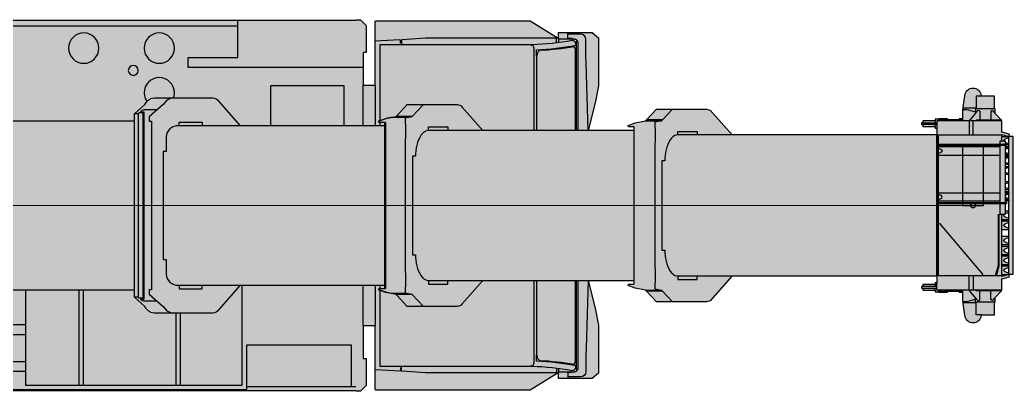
# Model space of a CAD drawing. Header units: millimetres. Extents: x -108948 to -85538, y -3239 to 59095.
# Drawn here: x -93564 to -85538, y 33822 to 36818 of the extents above; entities that cross this region are included whole.
import ezdxf

# ---------------------------------------------------------------- set-up
doc = ezdxf.new("R2010")
doc.units = ezdxf.units.MM
doc.set_wipeout_variables(frame=1)
doc.layers.add('PDF_Geometry', color=250, linetype='Continuous')
doc.layers.add('Техника. Кран Liebherr LTM 1500-8.1. Стрела 84 м', color=250, linetype='Continuous')
doc.layers.add('Техника. Кран Liebherr LTM 1500-8.1. Штрих', color=7, linetype='Continuous', lineweight=15, true_color=0xffdf7f)

# ---------------------------------------------------------------- blocks, each defined once
blk = doc.blocks.new('Liebherr LTM 1500-8.1-20230312.101339')
at = {"color": 0, "linetype": 'ByBlock', "lineweight": -2, "ltscale": 10, "transparency": 16777216}
blk.add_wipeout([(5006, 1494.5), (5006, 1489.5), (4976, 1489.5), (4956, 1469.5), (4956, 1314.5), (4760, 1314.5), (4760, 1477), (4312, 1477), (4312, 1495), (-11070.6, 1495), (-11072.6, 1498), (-11106.6, 1498), (-11152.8, 1453.2), (-11152.9, 1235), (-11127.6, 1235), (-11127.6, 971.1), (-11224.7, 971.1), (-11224.7, 1486.3), (-11229.5, 1490.9), (-12475.3, 1491), (-12478, 1490.2), (-12703.1, 1350.7), (-12706, 1351.2), (-12706, 1396.2), (-12978.5, 1396.2), (-13030, 1354.3), (-13030, 966.4), (-13004.3, 841), (-12944.9, 602.3), (-12944.9, -602.3), (-13004.3, -841), (-13030, -966.4), (-13030, -1354.3), (-12978.5, -1396.2), (-12706, -1396.2), (-12706, -1351.2), (-12703.1, -1350.7), (-12478, -1490.2), (-12475.3, -1491), (-11229.5, -1490.9), (-11224.7, -1486.3), (-11224.7, -971.1), (-11127.6, -971.1), (-11127.6, -1235), (-11152.9, -1235), (-11152.8, -1453.2), (-11106.6, -1498), (-11072.6, -1498), (-11070.6, -1495), (4312, -1495), (4312, -1477), (4760, -1477), (4760, -1314.5), (4956, -1314.5), (4956, -1469.5), (4976, -1489.5), (5006, -1489.5), (5006, -1494.5), (5110, -1494.5), (5110, 1494.5)], dxfattribs=at)
at = {"layer": 'Техника. Кран Liebherr LTM 1500-8.1. Штрих', "ltscale": 10, "transparency": 16777216}
h = blk.add_hatch(color=256, dxfattribs=at)
h.dxf.hatch_style = 1
h.paths.add_polyline_path([(5110, 1494.5), (5006, 1494.5), (5006, 1489.5), (4976, 1489.5), (4956, 1469.5), (4956, 1314.5), (4760, 1314.5), (4760, 1477), (4312, 1477), (4312, 1495), (-11070.6, 1495), (-11072.6, 1498), (-11106.6, 1498), (-11152.8, 1453.2), (-11152.9, 1235), (-11127.6, 1235), (-11127.6, 971.1), (-11224.7, 971.1), (-11224.7, 1486.3), (-11229.5, 1490.9), (-12475.3, 1491), (-12478, 1490.2), (-12703.1, 1350.7), (-12706, 1351.2), (-12706, 1396.2), (-12978.5, 1396.2), (-13030, 1354.3), (-13030, 966.4), (-13004.3, 841), (-12944.9, 602.3), (-12944.9, -602.3), (-13004.3, -841), (-13030, -966.4), (-13030, -1354.3), (-12978.5, -1396.2), (-12706, -1396.2), (-12706, -1351.2), (-12703.1, -1350.7), (-12478, -1490.2), (-12475.3, -1491), (-11229.5, -1490.9), (-11224.7, -1486.3), (-11224.7, -971.1), (-11127.6, -971.1), (-11127.6, -1235), (-11152.9, -1235), (-11152.8, -1453.2), (-11106.6, -1498), (-11072.6, -1498), (-11070.6, -1495), (4312, -1495), (4312, -1477), (4760, -1477), (4760, -1314.5), (4956, -1314.5), (4956, -1469.5), (4976, -1489.5), (5006, -1489.5), (5006, -1494.5), (5110, -1494.5)])
edge = h.paths.add_edge_path(flags=16)
edge.add_arc((-12626.8, -1192.7), 98.2, -22.93927, 1.38569, ccw=False)
edge.add_arc((-12564.4, -1221.9), 29.5, 285.53156, 342.11671, ccw=False)
edge.add_arc((-12428, -3727), 2480, 92.97136, 99.3603)
edge.add_arc((-12823.9, -1263.1), 18.4, 182.21142, 246.25065, ccw=False)
edge.add_line((-12842.3, -1263.8), (-12842.3, 1263.8))
edge.add_arc((-12823.9, 1263.1), 18.4, 113.74935, 177.78858, ccw=False)
edge.add_arc((-12428, 3727), 2480, 260.6397, 267.02864)
edge.add_arc((-12564.4, 1221.9), 29.5, 17.88329, 74.46844, ccw=False)
edge.add_arc((-12626.8, 1192.7), 98.2, -1.38569, 22.93927, ccw=False)
edge.add_line((-12528.6, 1190.3), (-12528.6, -1190.3))
h = blk.add_hatch(color=256, dxfattribs=at)
h.dxf.hatch_style = 1
h.set_gradient(color1=(173, 173, 173), tint=1)
edge = h.paths.add_edge_path()
edge.add_arc((-12626.8, -1192.7), 98.2, -22.93927, 1.38569, ccw=False)
edge.add_arc((-12564.4, -1221.9), 29.5, 285.53156, 342.11671, ccw=False)
edge.add_arc((-12428, -3727), 2480, 92.97136, 99.3603)
edge.add_arc((-12823.9, -1263.1), 18.4, 182.21142, 246.25065, ccw=False)
edge.add_line((-12842.3, -1263.8), (-12842.3, 1263.8))
edge.add_arc((-12823.9, 1263.1), 18.4, 113.74935, 177.78858, ccw=False)
edge.add_arc((-12428, 3727), 2480, 260.6397, 267.02864)
edge.add_arc((-12564.4, 1221.9), 29.5, 17.88329, 74.46844, ccw=False)
edge.add_arc((-12626.8, 1192.7), 98.2, -1.38569, 22.93927, ccw=False)
edge.add_line((-12528.6, 1190.3), (-12528.6, -1190.3))
at = {"color": 0, "linetype": 'ByBlock', "lineweight": -2, "ltscale": 10, "transparency": 16777216}
for p, q in [((4312, 1477), (4312, -1477)), ((4760, 1314.5), (4760, -1314.5)), ((-8127.5, 674.5), (-8127.5, 835)), ((-2623.1, 835), (-8127.5, 835)), ((-2623.1, -835), (-2623.1, 835)), ((-1756.2, 835), (-2623.1, 835)), ((-1306, 835), (-1756.2, 835)), ((-1756.2, 835), (-1756.2, -835)), ((-1306, -835), (-1306, 835)), ((-1004.2, 835), (-1306, 835)), ((1306, 835), (1004.2, 835)), ((1306, -835), (1306, 835)), ((1306, 835), (2069.7, 835)), ((2069.7, 835), (2069.7, -835)), ((2869.5, 835), (2069.7, 835)), ((2869.5, 835), (2869.5, -835)), ((4765.5, 835), (2869.5, 835)), ((-10085.5, 674.5), (-10085.5, 636.5)), ((-10085.5, 674.5), (-7677.6, 674.5)), ((-7677.6, 674.5), (-7589, 674.5)), ((-7677.6, 674.5), (-7677.6, -555.5)), ((-7589, -555.5), (-7589, 674.5)), ((-10201.5, 636.5), (-10051.5, 636.5)), ((-10201.5, 636.5), (-10201.5, 620)), ((-10201.5, 445), (-10201.5, 620)), ((-10201.5, 620), (-10051.5, 620)), ((-10051.5, 620), (-10051.5, 636.5)), ((-10051.5, 445), (-10051.5, 620)), ((-10201.5, 390.9), (-10201.5, 445)), ((-10201.5, 445), (-10051.5, 445)), ((-10051.5, 393.5), (-10051.5, 445)), ((-10201.5, 390.9), (-10201.5, 384.9)), ((-10201.5, -384.9), (-10201.5, 384.9)), ((-10085.5, 393.5), (-10051.5, 393.5)), ((-10085.5, 393.5), (-10085.5, -393.5)), ((-10201.5, -390.9), (-10201.5, -384.9)), ((-10201.5, -390.9), (-10201.5, -445)), ((-10051.5, -393.5), (-10085.5, -393.5)), ((-10051.5, -445), (-10051.5, -393.5)), ((-10201.5, -445), (-10051.5, -445)), ((-10201.5, -620), (-10201.5, -445)), ((-10051.5, -620), (-10051.5, -445)), ((-7677.6, -555.5), (-10051.5, -555.5)), ((-7589, -555.5), (-7677.6, -555.5)), ((-10201.5, -636.5), (-10201.5, -620)), ((-10201.5, -620), (-10051.5, -620)), ((-10201.5, -636.5), (-10051.5, -636.5)), ((-10051.5, -636.5), (-10051.5, -620)), ((-7865.2, -835), (-2623.1, -835)), ((-2623.1, -835), (-1756.2, -835)), ((-1756.2, -835), (-1306, -835)), ((-1306, -835), (-1004.2, -835)), ((1004.2, -835), (1306, -835)), ((2069.7, -835), (1306, -835)), ((2069.7, -835), (2869.5, -835)), ((2869.5, -835), (4765.5, -835))]:
    blk.add_line(p, q, dxfattribs=at)
for points in [[(5110, 1494.5), (5006, 1494.5), (5006, 1489.5), (4976, 1489.5), (4956, 1469.5), (4956, 1314.5), (4760, 1314.5), (4760, 1477), (4312, 1477), (4312, 1495), (-11070.6, 1495), (-11072.6, 1498), (-11106.6, 1498), (-11152.8, 1453.2), (-11152.9, 1235), (-11127.6, 1235), (-11127.6, 971.1), (-11224.7, 971.1), (-11224.7, 1486.3), (-11229.5, 1490.9), (-12475.3, 1491), (-12478, 1490.2), (-12703.1, 1350.7), (-12706, 1351.2), (-12706, 1396.2), (-12978.5, 1396.2), (-13030, 1354.3), (-13030, 966.4), (-13004.3, 841), (-12944.9, 602.3), (-12944.9, -602.3), (-13004.3, -841), (-13030, -966.4), (-13030, -1354.3), (-12978.5, -1396.2), (-12706, -1396.2), (-12706, -1351.2), (-12703.1, -1350.7), (-12478, -1490.2), (-12475.3, -1491), (-11229.5, -1490.9), (-11224.7, -1486.3), (-11224.7, -971.1), (-11127.6, -971.1), (-11127.6, -1235), (-11152.9, -1235), (-11152.8, -1453.2), (-11106.6, -1498), (-11072.6, -1498), (-11070.6, -1495), (4312, -1495), (4312, -1477), (4760, -1477), (4760, -1314.5), (4956, -1314.5), (4956, -1469.5), (4976, -1489.5), (5006, -1489.5), (5006, -1494.5), (5110, -1494.5)], [(-10382.9, 969.6), (-10970.7, 969.6), (-10970.7, 103.8), (-10382.9, 103.8)]]:
    blk.add_lwpolyline(points, close=True, dxfattribs=at)
for points in [[(-11127.6, 1115), (-9714.6, 1115), (-9714.6, 1194.8), (-10114.5, 1194.8), (-10114.5, 1495)], [(-7496.5, 1495), (-7496.5, 1450), (-10114.5, 1450)], [(5006, -1489.5), (5006, 1489.5)], [(4956, 1314.5), (4956, -1314.5)], [(-11224.7, 971.1), (-11224.7, -971.1)], [(-11127.6, -971.1), (-11127.6, 971.1)], [(-8400, -555.5), (-8400, -1450), (-10150, -1450), (-10150, -636.5)], [(-9652.5, -1450), (-9652.5, -555.5)], [(-9617.5, -1449.7), (-9617.5, -555.5)], [(-8867.5, -1450), (-8867.5, -555.5)], [(-8832.5, -1450), (-8832.5, -555.5)], [(-8134.8, -1002.3), (-8134.8, -555.5)], [(-8025.2, -951.6), (-8025.2, -555.5)], [(-7974.8, -951.6), (-7974.8, -555.5)], [(-7865.2, -1002.3), (-7865.2, -555.5)], [(-8134.8, -960), (-8400, -960)], [(-7800.9, -1040), (-7464, -1040), (-7464, -960), (-7865.2, -960)], [(-8190, -1040), (-8400, -1040)], [(-8150, -1017.7), (-8150, -970), (-8190, -970), (-8190, -1087.6)], [(-7810, -1087.6), (-7810, -970), (-7850, -970), (-7850, -1017.7)], [(-7649, -1340), (-7649, -1485), (-10182.9, -1485), (-10186.5, -1481.4), (-10186.5, -1125), (-11031.5, -1125), (-11031.5, -1464.3)], [(-8400, -1340), (-7464, -1340), (-7464, -1260), (-7810, -1260)], [(-8190, -1260), (-8400, -1260)], [(-8190, -1212.4), (-8190, -1330), (-8150, -1330), (-8150, -1282.3)], [(-7810, -1212.4), (-7810, -1330), (-7850, -1330), (-7850, -1282.3)], [(-11068.6, -1464.3), (-10186.5, -1464.3)]]:
    blk.add_lwpolyline(points, dxfattribs=at)
for points in [[(-12944.9, 602.3), (-12929.2, 1151.7), (-12927.1, 1204.6), (-12927.1, 1342.2, -0.41367), (-12882.2, 1381.6), (-12782.5, 1381.5), (-12782.5, 1396.2)], [(-12817.5, 1341.3), (-12817.5, 1347.6), (-12787.5, 1347.5, 0.414668), (-12782.5, 1352.5), (-12782.5, 1381.5)], [(-12705.2, -1316.4), (-12705.2, -1341.2), (-12834.5, -1341.4, -0.415754), (-12864.6, -1311.4), (-12864.6, 1311.4, -0.415754), (-12834.5, 1341.4), (-12705.2, 1341.2), (-12705.2, 1316.4)], [(-12861.2, 1324.9), (-12852.2, 1324.9, -0.404652), (-12848.6, 1321.5), (-12848.6, -1321.5, -0.404652), (-12852.2, -1324.9), (-12861.2, -1324.9)], [(-12528.1, 1205.2), (-12528.1, 1257.6, -0.041912), (-12844.6, 1293.6), (-12844.6, 1304.8, -0.43246), (-12816.2, 1331.9, 0.039252), (-12493.7, 1296.6), (-11263.4, 1296.6), (-11263.4, -1296.6), (-12493.7, -1296.6, 0.039252), (-12816.2, -1331.9, -0.43246), (-12844.6, -1304.8), (-12844.6, -1293.6, -0.041912), (-12528.1, -1257.6), (-12528.1, -1205.2)], [(-12690.9, 1314.7), (-12690.9, 1346.2, -0.414214), (-12687.3, 1349.8), (-11631.4, 1349.8), (-11441.9, 1337.5, -0.387181), (-11438.1, 1333.4), (-11438.1, 1301.3)], [(-12482.4, 1296.2, 0.431828), (-12506, 1268.5), (-12506, -1268.5, 0.431828), (-12482.4, -1296.2)], [(-11428.1, 1310.7), (-11428.1, 1334.3, -0.414214), (-11425, 1337.4), (-11224.7, 1325)], [(-12944.9, -602.3), (-12929.2, -1151.7), (-12927.1, -1204.6), (-12927.1, -1342.2, 0.41367), (-12882.2, -1381.6), (-12782.5, -1381.5), (-12782.5, -1396.2)], [(-12817.5, -1341.3), (-12817.5, -1347.6), (-12787.5, -1347.5, -0.414668), (-12782.5, -1352.5), (-12782.5, -1381.5)], [(-12690.9, -1314.7), (-12690.9, -1346.2, 0.414214), (-12687.3, -1349.8), (-11631.4, -1349.8), (-11441.9, -1337.5, 0.387181), (-11438.1, -1333.4), (-11438.1, -1301.3)], [(-11428.1, -1310.7), (-11428.1, -1334.3, 0.414214), (-11425, -1337.4), (-11224.7, -1325)]]:
    blk.add_lwpolyline(points, format="xyb", dxfattribs=at)
blk.add_lwpolyline([(-12528.6, -1190.3, -0.106538), (-12536.4, -1231, -0.252042), (-12556.5, -1250.3, 0.027884), (-12831.3, -1280, -0.286931), (-12842.3, -1263.8), (-12842.3, 1263.8, -0.286931), (-12831.3, 1280, 0.027884), (-12556.5, 1250.3, -0.252042), (-12536.4, 1231, -0.106538), (-12528.6, 1190.3)], format="xyb", close=True, dxfattribs=at)
for centre, radius in [((-9480, 1270), 122.5), ((-8870, 1270), 122.5), ((0, 0), 1215.7), ((-9270, 1090), 39.9), ((-9480, 910), 122.5), ((-8000, -1150), 200), ((-8000, -1150), 70)]:
    blk.add_circle(centre, radius, dxfattribs=at)
for start, end in [(39.74388, 140.25612), (219.74388, 320.25612)]:
    blk.add_arc((0, 0), 1306, start, end, dxfattribs=at)
blk = doc.blocks.new('Liebherr LTM 1500-8.1-20230312.17012301')
at = {"layer": 'Техника. Кран Liebherr LTM 1500-8.1. Штрих', "ltscale": 10, "transparency": 16777216}
h = blk.add_hatch(color=256, dxfattribs=at)
h.dxf.hatch_style = 1
h.set_gradient(color1=(173, 173, 173), color2=(214, 214, 214), tint=1, name='CYLINDER')
edge = h.paths.add_edge_path()
edge.add_line((290, 33), (290, 26.1))
edge.add_line((290, 26.1), (258.8, 13.1))
edge.add_arc((264.2, 0), 14.2, 112.5, 247.5)
edge.add_line((258.8, -13.1), (290, -26.1))
edge.add_line((290, -26.1), (290, -33))
edge.add_line((290, -33), (-290, -33))
edge.add_line((-290, -33), (-290, -26.1))
edge.add_line((-290, -26.1), (-258.8, -13.1))
edge.add_arc((-264.2, 0), 14.2, 292.5, 427.5)
edge.add_line((-258.8, 13.1), (-290, 26.1))
edge.add_line((-290, 26.1), (-290, 33))
edge.add_line((-290, 33), (290, 33))
at = {"color": 0, "linetype": 'ByBlock', "lineweight": -2, "ltscale": 10, "transparency": 16777216}
blk.add_lwpolyline([(290, 33), (290, 26.1), (258.8, 13.1, 0.668179), (258.8, -13.1), (290, -26.1), (290, -33), (-290, -33), (-290, -26.1), (-258.8, -13.1, 0.668179), (-258.8, 13.1), (-290, 26.1), (-290, 33)], format="xyb", close=True, dxfattribs=at)
blk = doc.blocks.new('Liebherr LTM 1500-8.1-20250214.23463')
at = {"color": 0, "linetype": 'ByBlock', "lineweight": -2, "ltscale": 10, "transparency": 16777216, "xscale": -1}
for p in [(0, 523), (0, 443), (0, 363), (0, 283), (0, 160), (0, 80)]:
    blk.add_blockref('Liebherr LTM 1500-8.1-20230312.17012301', p, dxfattribs=at)
at = {"color": 0, "linetype": 'ByBlock', "lineweight": -2, "ltscale": 10, "transparency": 16777216, "rotation": 180}
for p in [(0, -80), (0, -160), (0, -283), (0, -363), (0, -443), (0, -523)]:
    blk.add_blockref('Liebherr LTM 1500-8.1-20230312.17012301', p, dxfattribs=at)
at = {"color": 0, "linetype": 'ByBlock', "lineweight": -2, "ltscale": 10, "transparency": 16777216}
blk.add_wipeout([(292, 623.5), (306.5, 623.5), (306.5, 638), (406.5, 638), (406.5, 653), (416.5, 653), (416.5, 668), (406.5, 668), (406.5, 683), (306.5, 683), (306.5, 697.5), (276.2, 697.5), (276.2, 684), (263, 684), (263, 691), (249.3, 691), (249.3, 698), (276.9, 698), (276.9, 700), (207.1, 700), (207.1, 698), (234.7, 698), (234.7, 691), (85, 691), (85, 698), (113, 698), (113, 700), (85, 700), (85, 774), (83.5, 774), (83.5, 785), (83.5, 790), (69.2, 885.4), (69.2, 885.4), (55.9, 917.2), (28.9, 938.8), (-5.1, 944.8), (-37.8, 933.9), (-61.4, 908.7), (-69.2, 885.4), (-69.7, 882), (-175, 882), (-175, 780), (-179.5, 780), (-179.5, 741.8), (-229.2, 689.9), (-232, 683), (-232, 592.4), (-295.1, 575.8), (-290, 556.5), (-232, 572), (-232, -572), (-285.7, -555.5), (-285.7, 555.5), (-290, 556.5), (-290, 555.5), (-324.2, 555.5), (-324.2, -555.5), (-290, -555.5), (-290, -556.5), (-295.1, -575.8), (-232, -592.4), (-232, -683), (-229.2, -689.9), (-179.5, -741.8), (-179.5, -780), (-175, -780), (-175, -882), (-69.7, -882), (-69.2, -885.4), (-69.2, -885.4), (-55.9, -917.2), (-28.9, -938.8), (5.1, -944.8), (37.8, -933.9), (61.4, -908.7), (69.2, -885.4), (83.5, -790), (83.5, -785), (83.5, -774), (85, -774), (85, -700), (113, -700), (113, -698), (85, -698), (85, -691), (234.7, -691), (234.7, -698), (207.1, -698), (207.1, -700), (276.9, -700), (276.9, -698), (249.3, -698), (249.3, -691), (263, -691), (263, -684), (276.2, -684), (276.2, -697.5), (306.5, -697.5), (306.5, -683), (406.5, -683), (406.5, -668), (416.5, -668), (416.5, -653), (406.5, -653), (406.5, -638), (306.5, -638), (306.5, -623.5), (292, -623.5), (292, 568), (292, -568)], dxfattribs=at)
at = {"layer": 'Техника. Кран Liebherr LTM 1500-8.1. Штрих', "ltscale": 10, "transparency": 16777216}
h = blk.add_hatch(color=256, dxfattribs=at)
h.dxf.hatch_style = 1
edge = h.paths.add_edge_path()
edge.add_line((292, -568), (292, 623.5))
edge.add_line((292, 623.5), (306.5, 623.5))
edge.add_line((306.5, 623.5), (306.5, 638))
edge.add_line((306.5, 638), (406.5, 638))
edge.add_line((406.5, 638), (406.5, 653))
edge.add_line((406.5, 653), (416.5, 653))
edge.add_line((416.5, 653), (416.5, 668))
edge.add_line((416.5, 668), (406.5, 668))
edge.add_line((406.5, 668), (406.5, 683))
edge.add_line((406.5, 683), (306.5, 683))
edge.add_line((306.5, 683), (306.5, 697.5))
edge.add_line((306.5, 697.5), (276.2, 697.5))
edge.add_line((276.2, 697.5), (276.2, 684))
edge.add_line((276.2, 684), (263, 684))
edge.add_line((263, 684), (263, 691))
edge.add_line((263, 691), (249.3, 691))
edge.add_line((249.3, 691), (249.3, 698))
edge.add_line((249.3, 698), (276.9, 698))
edge.add_line((276.9, 698), (276.9, 700))
edge.add_line((276.9, 700), (207.1, 700))
edge.add_line((207.1, 700), (207.1, 698))
edge.add_line((207.1, 698), (234.7, 698))
edge.add_line((234.7, 698), (234.7, 691))
edge.add_line((234.7, 691), (85, 691))
edge.add_line((85, 691), (85, 698))
edge.add_line((85, 698), (113, 698))
edge.add_line((113, 698), (113, 700))
edge.add_line((113, 700), (85, 700))
edge.add_line((85, 700), (85, 774))
edge.add_line((85, 774), (83.5, 774))
edge.add_line((83.5, 774), (83.5, 785))
edge.add_line((83.5, 785), (83.5, 790))
edge.add_line((83.5, 790), (69.2, 885.4))
edge.add_arc((0, 875), 70, 8.51131, 171.48869)
edge.add_line((-69.2, 885.4), (-69.7, 882))
edge.add_line((-69.7, 882), (-175, 882))
edge.add_line((-175, 882), (-175, 780))
edge.add_line((-175, 780), (-179.5, 780))
edge.add_line((-179.5, 780), (-179.5, 741.8))
edge.add_line((-179.5, 741.8), (-229.2, 689.9))
edge.add_line((-229.2, 689.9), (-232, 683))
edge.add_line((-232, 683), (-232, 592.4))
edge.add_line((-232, 592.4), (-295.1, 575.8))
edge.add_line((-295.1, 575.8), (-290, 556.5))
edge.add_line((-290, 556.5), (-232, 572))
edge.add_line((-232, 572), (-232, -572))
edge.add_line((-232, -572), (-285.7, -555.5))
edge.add_line((-285.7, -555.5), (-285.7, 555.5))
edge.add_line((-285.7, 555.5), (-290, 556.5))
edge.add_line((-290, 556.5), (-290, 555.5))
edge.add_line((-290, 555.5), (-324.2, 555.5))
edge.add_line((-324.2, 555.5), (-324.2, -555.5))
edge.add_line((-324.2, -555.5), (-290, -555.5))
edge.add_line((-290, -555.5), (-290, -556.5))
edge.add_line((-290, -556.5), (-295.1, -575.8))
edge.add_line((-295.1, -575.8), (-232, -592.4))
edge.add_line((-232, -592.4), (-232, -683))
edge.add_line((-232, -683), (-229.2, -689.9))
edge.add_line((-229.2, -689.9), (-179.5, -741.8))
edge.add_line((-179.5, -741.8), (-179.5, -780))
edge.add_line((-179.5, -780), (-175, -780))
edge.add_line((-175, -780), (-175, -882))
edge.add_line((-175, -882), (-69.7, -882))
edge.add_line((-69.7, -882), (-69.2, -885.4))
edge.add_arc((0, -875), 70, 188.51131, 351.48869)
edge.add_line((69.2, -885.4), (83.5, -790))
edge.add_line((83.5, -790), (83.5, -785))
edge.add_line((83.5, -785), (83.5, -774))
edge.add_line((83.5, -774), (85, -774))
edge.add_line((85, -774), (85, -700))
edge.add_line((85, -700), (113, -700))
edge.add_line((113, -700), (113, -698))
edge.add_line((113, -698), (85, -698))
edge.add_line((85, -698), (85, -691))
edge.add_line((85, -691), (234.7, -691))
edge.add_line((234.7, -691), (234.7, -698))
edge.add_line((234.7, -698), (207.1, -698))
edge.add_line((207.1, -698), (207.1, -700))
edge.add_line((207.1, -700), (276.9, -700))
edge.add_line((276.9, -700), (276.9, -698))
edge.add_line((276.9, -698), (249.3, -698))
edge.add_line((249.3, -698), (249.3, -691))
edge.add_line((249.3, -691), (263, -691))
edge.add_line((263, -691), (263, -684))
edge.add_line((263, -684), (276.2, -684))
edge.add_line((276.2, -684), (276.2, -697.5))
edge.add_line((276.2, -697.5), (306.5, -697.5))
edge.add_line((306.5, -697.5), (306.5, -683))
edge.add_line((306.5, -683), (406.5, -683))
edge.add_line((406.5, -683), (406.5, -668))
edge.add_line((406.5, -668), (416.5, -668))
edge.add_line((416.5, -668), (416.5, -653))
edge.add_line((416.5, -653), (406.5, -653))
edge.add_line((406.5, -653), (406.5, -638))
edge.add_line((406.5, -638), (306.5, -638))
edge.add_line((306.5, -638), (306.5, -623.5))
edge.add_line((306.5, -623.5), (292, -623.5))
edge.add_line((292, -623.5), (292, 568))
edge.add_line((292, 568), (292, -568))
at = {"layer": 'PDF_Geometry', "color": 0, "linetype": 'ByBlock', "lineweight": -2, "ltscale": 10, "transparency": 16777216}
blk.add_lwpolyline([(292, -568), (292, 623.5), (306.5, 623.5), (306.5, 638), (406.5, 638), (406.5, 653), (416.5, 653), (416.5, 668), (406.5, 668), (406.5, 683), (306.5, 683), (306.5, 697.5), (276.2, 697.5), (276.2, 684), (263, 684), (263, 691), (249.3, 691), (249.3, 698), (276.9, 698), (276.9, 700), (207.1, 700), (207.1, 698), (234.7, 698), (234.7, 691), (85, 691), (85, 698), (113, 698), (113, 700), (85, 700), (85, 774), (83.5, 774), (83.5, 785), (83.5, 790), (69.2, 885.4, 0.861483), (-69.2, 885.4), (-69.7, 882), (-175, 882), (-175, 780), (-179.5, 780), (-179.5, 741.8), (-229.2, 689.9), (-232, 683), (-232, 592.4), (-295.1, 575.8), (-290, 556.5), (-232, 572), (-232, -572), (-285.7, -555.5), (-285.7, 555.5), (-290, 556.5), (-290, 555.5), (-324.2, 555.5), (-324.2, -555.5), (-290, -555.5), (-290, -556.5), (-295.1, -575.8), (-232, -592.4), (-232, -683), (-229.2, -689.9), (-179.5, -741.8), (-179.5, -780), (-175, -780), (-175, -882), (-69.7, -882), (-69.2, -885.4, 0.861483), (69.2, -885.4), (83.5, -790), (83.5, -785), (83.5, -774), (85, -774), (85, -700), (113, -700), (113, -698), (85, -698), (85, -691), (234.7, -691), (234.7, -698), (207.1, -698), (207.1, -700), (276.9, -700), (276.9, -698), (249.3, -698), (249.3, -691), (263, -691), (263, -684), (276.2, -684), (276.2, -697.5), (306.5, -697.5), (306.5, -683), (406.5, -683), (406.5, -668), (416.5, -668), (416.5, -653), (406.5, -653), (406.5, -638), (306.5, -638), (306.5, -623.5), (292, -623.5), (292, 568)], format="xyb", close=True, dxfattribs=at)
for points in [[(-69.7, 882), (-25, 882), (-25, 780)], [(-179.5, 741.8), (-156.6, 765.7), (-142.8, 759), (-142.8, 688)], [(-175, 780), (-25, 780)], [(-20.5, 744.6), (-42.5, 770.4), (-56.3, 763.7), (-56.3, 688)], [(-25, 785), (83.5, 785)], [(-25, 780), (-20.5, 780), (-20.5, 744.6), (31.1, 683)], [(83.5, 774), (51.6, 774), (38.6, 772.3), (-20.5, 756.4)], [(-232, 683), (292, 683), (292, 623.5)], [(-225, 683), (-225, 688), (-25, 688), (-25, 683)], [(0, 568), (0, 683)], [(31.1, 683), (31.1, 568)], [(406.5, 668), (292, 668)], [(292, 653), (406.5, 653)], [(306.5, 683), (306.1, 668)], [(306.5, 638), (306.5, 653)], [(-232, 568), (292, 568)], [(-192.5, 568), (-192.5, 558), (-212.5, 488), (-212.5, 69)], [(-202.8, 69), (-202.8, 488), (-182.9, 558), (-182.9, 568)], [(-78.8, 568), (-78.8, 553), (265.1, 149), (280, 149)], [(280, 568), (280, -568)], [(-212.5, 488), (-202.8, 488)], [(-192.5, 558), (-182.9, 558)], [(-232, -568), (292, -568)], [(-232, -683), (292, -683), (292, -623.5)], [(0, -568), (0, -683)], [(31.1, -683), (31.1, -568)], [(306.5, -638), (306.5, -653)], [(-225, -683), (-225, -688), (-25, -688), (-25, -683)], [(-179.5, -741.8), (-156.6, -765.7), (-142.8, -759), (-142.8, -688)], [(-20.5, -744.6), (-42.5, -770.4), (-56.3, -763.7), (-56.3, -688)], [(-25, -780), (-20.5, -780), (-20.5, -744.6), (31.1, -683)], [(292, -653), (406.5, -653)], [(406.5, -668), (292, -668)], [(306.5, -683), (306.1, -668)], [(-175, -780), (-25, -780)], [(-69.7, -882), (-25, -882), (-25, -780)], [(-25, -785), (83.5, -785)], [(83.5, -774), (51.6, -774), (38.6, -772.3), (-20.5, -756.4)]]:
    blk.add_lwpolyline(points, dxfattribs=at)
blk.add_lwpolyline([(-85, 0), (-85, -485), (85, -485), (85, 0)], close=True, dxfattribs=at)
at = {"color": 0, "linetype": 'ByBlock', "lineweight": -2, "ltscale": 10, "transparency": 16777216, "rotation": 180}
blk.add_blockref('Liebherr LTM 1500-8.1-20230312.17012301', (0, -68.5), dxfattribs=at)
at = {"color": 0, "linetype": 'ByBlock', "lineweight": -2, "ltscale": 10, "transparency": 16777216, "xscale": -1}
blk.add_blockref('Liebherr LTM 1500-8.1-20230312.17012301', (0, -440.5), dxfattribs=at)
at = {"color": 0, "linetype": 'ByBlock', "lineweight": -2, "ltscale": 10, "transparency": 16777216}
blk.add_wipeout([(-220.3, 71.5), (-220.3, -14), (280, -14), (280, -24), (-220.3, -24), (-220.3, -485), (280, -485), (280, -495), (-220.3, -495), (-220.3, -522.5), (-258.8, -522.5), (-258.8, -495), (-269.5, -495), (-269.5, -485), (-258.8, -485), (-258.8, -24), (-269.5, -24), (-269.5, -14), (-258.8, -14), (-258.8, 71.5)], dxfattribs=at)
at = {"layer": 'Техника. Кран Liebherr LTM 1500-8.1. Штрих', "ltscale": 10, "transparency": 16777216}
h = blk.add_hatch(color=256, dxfattribs=at)
h.dxf.hatch_style = 1
h.paths.add_polyline_path([(-258.8, 71.5), (-220.3, 71.5), (-220.3, -14), (280, -14), (280, -24), (-220.3, -24), (-220.3, -485), (280, -485), (280, -495), (-220.3, -495), (-220.3, -522.5), (-258.8, -522.5), (-258.8, -495), (-269.5, -495), (-269.5, -485), (-258.8, -485), (-258.8, -24), (-269.5, -24), (-269.5, -14), (-258.8, -14)])
at = {"layer": 'Defpoints', "color": 0, "linetype": 'ByBlock', "lineweight": -2, "ltscale": 10, "transparency": 16777216}
blk.add_circle((0, 0), 20, dxfattribs=at)
at = {"layer": 'PDF_Geometry', "color": 0, "linetype": 'ByBlock', "lineweight": -2, "ltscale": 10, "transparency": 16777216}
for points in [[(-258.8, 71.5), (-220.3, 71.5), (-220.3, -14), (280, -14), (280, -24), (-220.3, -24), (-220.3, -485), (280, -485), (280, -495), (-220.3, -495), (-220.3, -522.5), (-258.8, -522.5), (-258.8, -495), (-269.5, -495), (-269.5, -485), (-258.8, -485), (-258.8, -24), (-269.5, -24), (-269.5, -14), (-258.8, -14), (-258.8, 71.5)], [(-258.8, -14), (-220.3, -14)], [(-220.3, -24), (-258.8, -24)], [(-258.8, -485), (-220.3, -485)], [(-220.3, -495), (-258.8, -495)]]:
    blk.add_lwpolyline(points, dxfattribs=at)
blk = doc.blocks.new('Liebherr LTM 1500-8.1-20230312.210725')
at = {"color": 0, "linetype": 'ByBlock', "lineweight": -2, "ltscale": 10, "transparency": 16777216}
blk.add_blockref('Liebherr LTM 1500-8.1-20250214.23463', (0, 0), dxfattribs=at)
blk = doc.blocks.new('Liebherr LTM 1500-8.1-20230312.205345')
at = {"color": 0, "linetype": 'ByBlock', "lineweight": -2, "ltscale": 10, "transparency": 16777216}
blk.add_wipeout([(-24.5, 361.5), (-24.5, 361.5), (-26.2, 405.8), (-34.2, 449.5), (-48.3, 491.6), (-68.3, 531.2), (-68.3, 531.2), (-68.3, 531.2), (-78.4, 544.5), (-90.9, 555.5), (-105.4, 563.8), (-121.3, 569), (-566.9, 569), (-390, 770.6), (-361.7, 778.5), (42.6, 778.5), (123.8, 691), (132.8, 682.1), (215.3, 666.9), (271.5, 646.6), (272.9, 642.1), (272.9, 639), (270.4, 634), (224.9, 634), (224.9, -634), (270.4, -634), (272.9, -639), (272.9, -642.1), (271.5, -646.6), (215.3, -666.9), (132.8, -682.1), (123.8, -691), (42.6, -778.5), (-361.7, -778.5), (-390, -770.6), (-566.9, -569), (-121.3, -569), (-121.3, -569), (-105.4, -563.8), (-90.9, -555.5), (-78.4, -544.5), (-68.3, -531.2), (-68.3, -531.2), (-48.3, -491.6), (-34.2, -449.5), (-26.2, -405.8), (-24.5, -361.5), (-24.5, -361.5), (0, -361.5), (0, 361.5)], dxfattribs=at)
blk.add_wipeout([(-24.5, 361.5), (-24.5, 361.5), (-26.2, 405.8), (-34.2, 449.5), (-48.3, 491.6), (-68.3, 531.2), (-68.3, 531.2), (-68.3, 531.2), (-78.4, 544.5), (-90.9, 555.5), (-105.4, 563.8), (-121.3, 569), (-566.9, 569), (-390, 770.6), (-361.7, 778.5), (42.6, 778.5), (123.8, 691), (132.8, 682.1), (215.3, 666.9), (271.5, 646.6), (272.9, 642.1), (272.9, 639), (270.4, 634), (224.9, 634), (224.9, -634), (270.4, -634), (272.9, -639), (272.9, -642.1), (271.5, -646.6), (215.3, -666.9), (132.8, -682.1), (123.8, -691), (42.6, -778.5), (-361.7, -778.5), (-390, -770.6), (-566.9, -569), (-121.3, -569), (-121.3, -569), (-105.4, -563.8), (-90.9, -555.5), (-78.4, -544.5), (-68.3, -531.2), (-68.3, -531.2), (-48.3, -491.6), (-34.2, -449.5), (-26.2, -405.8), (-24.5, -361.5), (-24.5, -361.5), (0, -361.5), (0, 361.5)], dxfattribs=at)
at = {"layer": 'Техника. Кран Liebherr LTM 1500-8.1. Штрих', "ltscale": 10, "transparency": 16777216}
h = blk.add_hatch(color=256, dxfattribs=at)
h.dxf.hatch_style = 1
edge = h.paths.add_edge_path()
edge.add_line((0, 361.5), (-24.5, 361.5))
edge.add_arc((-334.1, 372), 309.8, 358.05831, 390.91645)
edge.add_arc((-138.9, 488.4), 82.5, 31.23437, 77.67654)
edge.add_line((-121.3, 569), (-566.9, 569))
edge.add_line((-566.9, 569), (-390, 770.6))
edge.add_line((-390, 770.6), (-361.7, 778.5))
edge.add_line((-361.7, 778.5), (42.6, 778.5))
edge.add_line((42.6, 778.5), (123.8, 691))
edge.add_line((123.8, 691), (132.8, 682.1))
edge.add_line((132.8, 682.1), (215.3, 666.9))
edge.add_line((215.3, 666.9), (271.5, 646.6))
edge.add_line((271.5, 646.6), (272.9, 642.1))
edge.add_line((272.9, 642.1), (272.9, 639))
edge.add_line((272.9, 639), (270.4, 634))
edge.add_line((270.4, 634), (224.9, 634))
edge.add_line((224.9, 634), (224.9, -634))
edge.add_line((224.9, -634), (270.4, -634))
edge.add_line((270.4, -634), (272.9, -639))
edge.add_line((272.9, -639), (272.9, -642.1))
edge.add_line((272.9, -642.1), (271.5, -646.6))
edge.add_line((271.5, -646.6), (215.3, -666.9))
edge.add_line((215.3, -666.9), (132.8, -682.1))
edge.add_line((132.8, -682.1), (123.8, -691))
edge.add_line((123.8, -691), (42.6, -778.5))
edge.add_line((42.6, -778.5), (-361.7, -778.5))
edge.add_line((-361.7, -778.5), (-390, -770.6))
edge.add_line((-390, -770.6), (-566.9, -569))
edge.add_line((-566.9, -569), (-121.3, -569))
edge.add_arc((-138.9, -488.4), 82.5, 282.32346, 328.76563)
edge.add_arc((-334.1, -372), 309.8, 329.08355, 361.94169)
edge.add_line((-24.5, -361.5), (0, -361.5))
edge.add_line((0, -361.5), (0, 361.5))
at = {"layer": 'PDF_Geometry', "color": 0, "linetype": 'ByBlock', "lineweight": -2, "ltscale": 10, "transparency": 16777216}
blk.add_lwpolyline([(0, 361.5), (-24.5, 361.5, 0.144361), (-68.3, 531.2, 0.205462), (-121.3, 569), (-566.9, 569), (-390, 770.6), (-361.7, 778.5), (42.6, 778.5), (123.8, 691), (132.8, 682.1), (215.3, 666.9), (271.5, 646.6), (272.9, 642.1), (272.9, 639), (270.4, 634), (224.9, 634), (224.9, -634), (270.4, -634), (272.9, -639), (272.9, -642.1), (271.5, -646.6), (215.3, -666.9), (132.8, -682.1), (123.8, -691), (42.6, -778.5), (-361.7, -778.5), (-390, -770.6), (-566.9, -569), (-121.3, -569, 0.205462), (-68.3, -531.2, 0.144361), (-24.5, -361.5), (0, -361.5)], format="xyb", close=True, dxfattribs=at)
for points in [[(-87.3, -778.5), (-6.1, -691), (2.9, -682.1), (57, -673.5), (57, -629), (53.2, -619), (53.2, -526.6), (57.5, -483.5), (57.5, 483.5), (53.2, 526.6), (53.2, 619), (57, 629), (57, 673.5), (2.9, 682.1), (-6.1, 691), (-87.3, 778.5)], [(-6.1, 691), (123.8, 691)], [(132.8, 682.1), (2.9, 682.1)], [(-128.5, 569), (-128.5, 598.5), (-284, 598.5), (-284, 569)], [(-128.5, -569), (-128.5, -598.5), (-284, -598.5), (-284, -569)], [(-6.1, -691), (123.8, -691)], [(132.8, -682.1), (2.9, -682.1)]]:
    blk.add_lwpolyline(points, dxfattribs=at)
blk = doc.blocks.new('Liebherr LTM 1500-8.1-20230312.205046')
at = {"color": 0, "linetype": 'ByBlock', "lineweight": -2, "ltscale": 10, "transparency": 16777216}
blk.add_wipeout([(270.4, -670), (270.4, -670), (271.6, -670.9), (272.5, -672.1), (272.9, -673.5), (272.9, -675), (272.9, -675), (272.9, -678.1), (272.9, -678.1), (272.9, -679.3), (272.6, -680.5), (272.2, -681.6), (271.5, -682.6), (215.3, -702.9), (132.8, -718.1), (123.8, -727), (42.6, -814.5), (-361.7, -814.5), (-361.7, -814.5), (-372.3, -813.5), (-382.3, -810.1), (-391.4, -804.5), (-399, -797.1), (-399, -797.1), (-567.2, -605), (-121.3, -605), (-121.3, -605), (-105.8, -599.9), (-91.6, -592), (-79.1, -581.6), (-68.7, -569), (-68.7, -569), (-48.8, -528.9), (-34.6, -486.4), (-26.4, -442.3), (-24.5, -397.5), (-24.5, -397.5), (0, -397.5), (0, 397.5), (-24.5, 397.5), (-24.5, 397.5), (-26.4, 442.3), (-34.6, 486.4), (-48.8, 528.9), (-68.7, 569), (-68.7, 569), (-68.7, 569), (-79.1, 581.6), (-91.6, 592), (-105.8, 599.9), (-121.3, 605), (-567.2, 605), (-399, 797.1), (-399, 797.1), (-391.4, 804.5), (-382.3, 810.1), (-372.3, 813.5), (-361.7, 814.5), (42.6, 814.5), (123.8, 727), (132.8, 718.1), (215.3, 702.9), (271.5, 682.6), (271.5, 682.6), (272.2, 681.6), (272.6, 680.5), (272.9, 679.3), (272.9, 678.1), (272.9, 675), (272.9, 675), (272.9, 673.5), (272.5, 672.1), (271.6, 670.9), (270.4, 670), (270.4, 670), (224.9, 670), (224.9, -670)], dxfattribs=at)
at = {"layer": 'Техника. Кран Liebherr LTM 1500-8.1. Штрих', "ltscale": 10, "transparency": 16777216}
h = blk.add_hatch(color=256, dxfattribs=at)
h.dxf.hatch_style = 1
edge = h.paths.add_edge_path()
edge.add_line((224.9, -670), (270.4, -670))
edge.add_arc((268.1, -674.3), 4.83, -8.83309, 61.96319, ccw=False)
edge.add_line((272.9, -675), (272.9, -678.1))
edge.add_arc((266.1, -678.5), 6.8, -37.43822, 2.93853, ccw=False)
edge.add_line((271.5, -682.6), (215.3, -702.9))
edge.add_line((215.3, -702.9), (132.8, -718.1))
edge.add_line((132.8, -718.1), (123.8, -727))
edge.add_line((123.8, -727), (42.6, -814.5))
edge.add_line((42.6, -814.5), (-361.7, -814.5))
edge.add_arc((-362.5, -767.6), 46.9, 218.92609, 270.9405, ccw=False)
edge.add_line((-399, -797.1), (-567.2, -605))
edge.add_line((-567.2, -605), (-121.3, -605))
edge.add_arc((-140.9, -520.1), 87.1, 282.9752, 325.85618)
edge.add_arc((-345.3, -406.2), 320.9, 329.5142, 361.55187)
edge.add_line((-24.5, -397.5), (0, -397.5))
edge.add_line((0, -397.5), (0, 397.5))
edge.add_line((0, 397.5), (-24.5, 397.5))
edge.add_arc((-345.3, 406.2), 320.9, 358.44813, 390.4858)
edge.add_arc((-140.9, 520.1), 87.1, 34.14382, 77.0248)
edge.add_line((-121.3, 605), (-567.2, 605))
edge.add_line((-567.2, 605), (-399, 797.1))
edge.add_arc((-362.5, 767.6), 46.9, 89.0595, 141.07391, ccw=False)
edge.add_line((-361.7, 814.5), (42.6, 814.5))
edge.add_line((42.6, 814.5), (123.8, 727))
edge.add_line((123.8, 727), (132.8, 718.1))
edge.add_line((132.8, 718.1), (215.3, 702.9))
edge.add_line((215.3, 702.9), (271.5, 682.6))
edge.add_arc((266.1, 678.5), 6.8, -2.93853, 37.43822, ccw=False)
edge.add_line((272.9, 678.1), (272.9, 675))
edge.add_arc((268.1, 674.3), 4.83, -61.96319, 8.83309, ccw=False)
edge.add_line((270.4, 670), (224.9, 670))
edge.add_line((224.9, 670), (224.9, -670))
at = {"layer": 'PDF_Geometry', "color": 0, "linetype": 'ByBlock', "lineweight": -2, "ltscale": 10, "transparency": 16777216}
blk.add_lwpolyline([(224.9, -670), (270.4, -670, -0.319123), (272.9, -675), (272.9, -678.1, -0.178022), (271.5, -682.6), (215.3, -702.9), (132.8, -718.1), (123.8, -727), (42.6, -814.5), (-361.7, -814.5, -0.230934), (-399, -797.1), (-567.2, -605), (-121.3, -605, 0.189318), (-68.7, -569, 0.140708), (-24.5, -397.5), (0, -397.5), (0, 397.5), (-24.5, 397.5, 0.140708), (-68.7, 569, 0.189318), (-121.3, 605), (-567.2, 605), (-399, 797.1, -0.230934), (-361.7, 814.5), (42.6, 814.5), (123.8, 727), (132.8, 718.1), (215.3, 702.9), (271.5, 682.6, -0.178022), (272.9, 678.1), (272.9, 675, -0.319123), (270.4, 670), (224.9, 670)], format="xyb", close=True, dxfattribs=at)
for points in [[(-87.3, 814.5), (2.9, 718.1), (46, 710.2), (57.5, 709.5), (57.5, 664.9), (53.2, 655), (53.2, 561.9), (57.5, 519.5), (57.5, -519.5), (53.2, -561.9), (53.2, -655), (57.5, -664.9), (57.5, -709.5), (46, -710.2), (2.9, -718.1), (-87.3, -814.5)], [(2.9, 718.1), (132.8, 718.1)], [(-128.5, 605.5), (-128.5, 634.5), (-284.4, 634.5), (-284.4, 605)], [(-128.5, -605.5), (-128.5, -634.5), (-284.4, -634.5), (-284.4, -605)], [(2.9, -718.1), (132.8, -718.1)]]:
    blk.add_lwpolyline(points, dxfattribs=at)
for points in [[(57.5, 709.5), (173.5, 709.5), (206.1, 703.5), (209, 702.9), (265.2, 682.6, -0.178022), (266.5, 678.1), (266.5, 675, -0.319123), (264, 670)], [(57.5, -709.5), (173.5, -709.5), (206.1, -703.5), (209, -702.9), (265.2, -682.6, 0.178022), (266.5, -678.1), (266.5, -675, 0.319123), (264, -670)]]:
    blk.add_lwpolyline(points, format="xyb", dxfattribs=at)
for points in [[(218.5, 0), (218.5, 670), (224.9, 670), (218.5, 670)], [(218.5, 0), (218.5, -670), (224.9, -670), (218.5, -670)]]:
    blk.add_lwpolyline(points, close=True, dxfattribs=at)
blk = doc.blocks.new('Liebherr LTM 1500-8.1-20230312.204833')
at = {"color": 0, "linetype": 'ByBlock', "lineweight": -2, "ltscale": 10, "transparency": 16777216}
blk.add_wipeout([(-23.3, 435.5), (-23.3, 554.9), (-23.3, 554.9), (-31.8, 590.3), (-53.4, 619.5), (-84.8, 637.9), (-120.9, 642.5), (-621, 642.5), (-449.7, 840.1), (-449.7, 840.1), (-439.3, 851.1), (-426.8, 859.7), (-412.7, 865.4), (-397.7, 867.9), (74.6, 867.9), (74.6, 867.9), (86.5, 866.2), (97.9, 862.7), (108.6, 857.3), (118.4, 850.3), (118.4, 850.3), (127.3, 842.3), (135.5, 833.6), (143, 824.2), (149.7, 814.3), (233, 741), (233, -741), (149.7, -814.3), (149.7, -814.3), (143, -824.2), (135.5, -833.6), (127.3, -842.3), (118.4, -850.3), (118.4, -850.3), (118.4, -850.3), (108.6, -857.3), (97.9, -862.7), (86.5, -866.2), (74.6, -867.9), (74.6, -867.9), (-397.7, -867.9), (-397.7, -867.9), (-412.7, -865.4), (-426.8, -859.7), (-439.3, -851.1), (-449.7, -840.1), (-621, -642.5), (-120.9, -642.5), (-120.9, -642.5), (-84.8, -637.9), (-53.4, -619.5), (-31.8, -590.3), (-23.3, -554.9), (-23.3, -435.5), (0, -435.5), (0, 435.5)], dxfattribs=at)
blk.add_wipeout([(-23.3, 435.5), (-23.3, 554.9), (-23.3, 554.9), (-31.8, 590.3), (-53.4, 619.5), (-84.8, 637.9), (-120.9, 642.5), (-621, 642.5), (-449.7, 840.1), (-449.7, 840.1), (-439.3, 851.1), (-426.8, 859.7), (-412.7, 865.4), (-397.7, 867.9), (74.6, 867.9), (74.6, 867.9), (86.5, 866.2), (97.9, 862.7), (108.6, 857.3), (118.4, 850.3), (118.4, 850.3), (127.3, 842.3), (135.5, 833.6), (143, 824.2), (149.7, 814.3), (233, 741), (233, -741), (149.7, -814.3), (149.7, -814.3), (143, -824.2), (135.5, -833.6), (127.3, -842.3), (118.4, -850.3), (118.4, -850.3), (118.4, -850.3), (108.6, -857.3), (97.9, -862.7), (86.5, -866.2), (74.6, -867.9), (74.6, -867.9), (-397.7, -867.9), (-397.7, -867.9), (-412.7, -865.4), (-426.8, -859.7), (-439.3, -851.1), (-449.7, -840.1), (-621, -642.5), (-120.9, -642.5), (-120.9, -642.5), (-84.8, -637.9), (-53.4, -619.5), (-31.8, -590.3), (-23.3, -554.9), (-23.3, -435.5), (0, -435.5), (0, 435.5)], dxfattribs=at)
at = {"layer": 'Техника. Кран Liebherr LTM 1500-8.1. Штрих', "ltscale": 10, "transparency": 16777216}
h = blk.add_hatch(color=256, dxfattribs=at)
h.dxf.hatch_style = 1
edge = h.paths.add_edge_path()
edge.add_line((0, 435.5), (-23.3, 435.5))
edge.add_line((-23.3, 435.5), (-23.3, 554.9))
edge.add_arc((-114.1, 551.8), 90.9, 1.95385, 94.2586)
edge.add_line((-120.9, 642.5), (-621, 642.5))
edge.add_line((-621, 642.5), (-449.7, 840.1))
edge.add_arc((-393.3, 797.2), 70.9, 93.59189, 142.75065, ccw=False)
edge.add_line((-397.7, 867.9), (74.6, 867.9))
edge.add_arc((69.9, 793), 75.1, 49.77786, 86.39508, ccw=False)
edge.add_arc((25.1, 737.9), 146.1, 31.5227, 50.33997, ccw=False)
edge.add_line((149.7, 814.3), (233, 741))
edge.add_line((233, 741), (233, -741))
edge.add_line((233, -741), (149.7, -814.3))
edge.add_arc((25.1, -737.9), 146.1, 309.66003, 328.4773, ccw=False)
edge.add_arc((69.9, -793), 75.1, 273.60492, 310.22214, ccw=False)
edge.add_line((74.6, -867.9), (-397.7, -867.9))
edge.add_arc((-393.3, -797.2), 70.9, 217.24935, 266.40811, ccw=False)
edge.add_line((-449.7, -840.1), (-621, -642.5))
edge.add_line((-621, -642.5), (-120.9, -642.5))
edge.add_arc((-114.1, -551.8), 90.9, 265.7414, 358.04615)
edge.add_line((-23.3, -554.9), (-23.3, -435.5))
edge.add_line((-23.3, -435.5), (0, -435.5))
edge.add_line((0, -435.5), (0, 435.5))
at = {"layer": 'PDF_Geometry', "color": 0, "linetype": 'ByBlock', "lineweight": -2, "ltscale": 10, "transparency": 16777216}
blk.add_lwpolyline([(0, 435.5), (-23.3, 435.5), (-23.3, 554.9, 0.426045), (-120.9, 642.5), (-621, 642.5), (-449.7, 840.1, -0.217847), (-397.7, 867.9), (74.6, 867.9, -0.161146), (118.4, 850.3, -0.082291), (149.7, 814.3), (233, 741), (233, -741), (149.7, -814.3, -0.082291), (118.4, -850.3, -0.161146), (74.6, -867.9), (-397.7, -867.9, -0.217847), (-449.7, -840.1), (-621, -642.5), (-120.9, -642.5, 0.426045), (-23.3, -554.9), (-23.3, -435.5), (0, -435.5)], format="xyb", close=True, dxfattribs=at)
for points in [[(-72.6, -867.9), (-28.9, -850.3), (2.4, -814.3), (114.9, -715.3), (114.9, -680), (95, -680), (95, 680), (114.9, 680), (114.9, 715.3), (2.4, 814.3), (-28.9, 850.3), (-72.6, 867.9)], [(58.7, 772.4), (157.1, 772.4), (172.5, 767.5), (185.1, 756.5), (156.5, 756.5), (166.5, 747.7), (195.1, 747.7), (202.6, 741), (233, 741)], [(156.5, -756.5), (156.5, 756.5)], [(166.5, -747.7), (166.5, 747.7)], [(202.6, -741), (202.6, 741)], [(-128.5, 642.5), (-128.5, 672), (-314.3, 672), (-314.3, 642.5)], [(-128.5, -642.5), (-128.5, -672), (-314.3, -672), (-314.3, -642.5)], [(58.7, -772.4), (157.1, -772.4), (172.5, -767.5), (185.1, -756.5), (156.5, -756.5), (166.5, -747.7), (195.1, -747.7), (202.6, -741), (233, -741)]]:
    blk.add_lwpolyline(points, dxfattribs=at)
blk = doc.blocks.new('*U47')
at = {"color": 0, "linetype": 'ByBlock', "lineweight": -2, "ltscale": 10, "transparency": 16777216, "xscale": -1, "rotation": 180}
blk.add_blockref('Liebherr LTM 1500-8.1-20230312.101339', (0, 0), dxfattribs=at)
at = {"color": 0, "linetype": 'ByBlock', "lineweight": -2, "ltscale": 10, "transparency": 16777216}
blk.add_wipeout([(-15763, 569), (-15763, -569), (0, -569), (0, 569)], dxfattribs=at)
at = {"layer": 'Техника. Кран Liebherr LTM 1500-8.1. Штрих', "ltscale": 10, "true_color": 0xadadad, "transparency": 16777216}
h = blk.add_hatch(color=253, dxfattribs=at)
h.dxf.hatch_style = 1
h.paths.add_polyline_path([(-15763, 569), (-15763, -569), (0, -569), (0, 569)])
at = {"color": 0, "linetype": 'ByBlock', "lineweight": -2, "ltscale": 10, "transparency": 16777216}
blk.add_lwpolyline([(-15763, 569), (-15763, -569), (0, -569), (0, 569)], close=True, dxfattribs=at)
blk.add_blockref('Liebherr LTM 1500-8.1-20230312.210725', (-16055, 0), dxfattribs=at)
blk.add_wipeout([(-13541, 605), (-13541, -605), (0, -605), (0, 605)], dxfattribs=at)
at = {"layer": 'Техника. Кран Liebherr LTM 1500-8.1. Штрих', "ltscale": 10, "true_color": 0xadadad, "transparency": 16777216}
h = blk.add_hatch(color=253, dxfattribs=at)
h.dxf.hatch_style = 1
h.paths.add_polyline_path([(-13541, 605), (-13541, -605), (0, -605), (0, 605)])
at = {"color": 0, "linetype": 'ByBlock', "lineweight": -2, "ltscale": 10, "transparency": 16777216}
blk.add_lwpolyline([(-13541, 605), (-13541, -605), (0, -605), (0, 605)], close=True, dxfattribs=at)
blk.add_blockref('Liebherr LTM 1500-8.1-20230312.205345', (-13541, 0), dxfattribs=at)
blk.add_wipeout([(-11526.9, 642.5), (-11526.9, -642.5), (0, -642.5), (0, 642.5)], dxfattribs=at)
at = {"layer": 'Техника. Кран Liebherr LTM 1500-8.1. Штрих', "ltscale": 10, "true_color": 0xadadad, "transparency": 16777216}
h = blk.add_hatch(color=253, dxfattribs=at)
h.dxf.hatch_style = 1
h.paths.add_polyline_path([(-11526.9, 642.5), (-11526.9, -642.5), (0, -642.5), (0, 642.5)])
at = {"color": 0, "linetype": 'ByBlock', "lineweight": -2, "ltscale": 10, "transparency": 16777216}
blk.add_lwpolyline([(-11526.9, 642.5), (-11526.9, -642.5), (0, -642.5), (0, 642.5)], close=True, dxfattribs=at)
blk.add_blockref('Liebherr LTM 1500-8.1-20230312.205046', (-11526.9, 0), dxfattribs=at)
blk.add_wipeout([(-9512.9, 681), (-9512.9, -681), (0, -681), (0, 681)], dxfattribs=at)
at = {"layer": 'Техника. Кран Liebherr LTM 1500-8.1. Штрих', "ltscale": 10, "true_color": 0xadadad, "transparency": 16777216}
h = blk.add_hatch(color=253, dxfattribs=at)
h.dxf.hatch_style = 1
h.paths.add_polyline_path([(-9512.9, 681), (-9512.9, -681), (0, -681), (0, 681)])
at = {"color": 0, "linetype": 'ByBlock', "lineweight": -2, "ltscale": 10, "transparency": 16777216}
blk.add_lwpolyline([(-9512.9, 681), (-9512.9, -681), (0, -681), (0, 681)], close=True, dxfattribs=at)
blk.add_blockref('Liebherr LTM 1500-8.1-20230312.204833', (-9512.9, 0), dxfattribs=at)
at = {"color": 0, "linetype": 'ByBlock', "lineweight": 5, "ltscale": 10, "transparency": 16777216}
blk.add_lwpolyline([(0, 0), (-16055, 0)], dxfattribs=at)

msp = doc.modelspace()

# ---------------------------------------------------------------- block references
at = {"layer": 'Техника. Кран Liebherr LTM 1500-8.1. Стрела 84 м', "transparency": 33554687, "rotation": 180}
msp.add_blockref('*U47', (-101917.7, 35319.6), dxfattribs=at)

doc.saveas('drawing.dxf')
